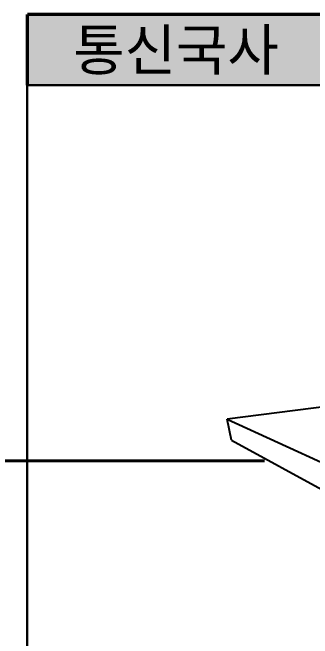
# Model space of a CAD drawing. Extents: x 36 to 402, y 15 to 266.
# Drawn here: x 210.03 to 231.51, y 101.95 to 146.78 of the extents above; entities that cross this region are included whole.
import ezdxf

# ---------------------------------------------------------------- set-up
doc = ezdxf.new("R2010")
doc.units = 0
doc.header["$MEASUREMENT"] = 0
doc.layers.get('0').update_dxf_attribs({"linetype": 'CONTINUOUS'})
for name, color, linetype in [('0-도로', 7, 'CONTINUOUS'), ('DETL', 7, 'CONTINUOUS'), ('U-CITY-BORD-TEXT', 7, 'CONTINUOUS')]:
    doc.layers.add(name, color=color, linetype=linetype)
doc.styles.add('bord', font='')
doc.styles.get('bord').set_extended_font_data('GulimChe')

# ---------------------------------------------------------------- blocks, each defined once
blk = doc.blocks.new('Router4')
for p, q in [((-306.1, 259.7), (-820.6, 193.1)), ((-820.6, 193.1), (-325.7, -33.4)), ((-807.8, 129), (-820.6, 193.1)), ((-807.8, 129), (-413.3, -86.5))]:
    blk.add_line(p, q)

msp = doc.modelspace()

# ---------------------------------------------------------------- hatches: boundary and pattern name
at = {"layer": '0-도로'}
h = msp.add_hatch(color=52, dxfattribs=at)
h.dxf.hatch_style = 2
h.paths.add_polyline_path([(245.707, 146.658), (211.086, 146.658), (211.086, 141.57), (249.28, 141.57)])
h.paths.add_polyline_path([(247.765, 146.691), (246.742, 146.691), (250.293, 141.625), (251.316, 141.625)])
h.paths.add_polyline_path([(249.762, 146.691), (248.738, 146.691), (252.289, 141.625), (253.313, 141.625)])
h.paths.add_polyline_path([(251.771, 146.691), (250.748, 146.691), (254.298, 141.625), (255.322, 141.625)])

# ---------------------------------------------------------------- linework, layer by layer
at = {"color": 1, "lineweight": 40, "ltscale": 0.05}
msp.add_lwpolyline([(186.28, 114.679), (228.074, 114.679)], dxfattribs=at)
at = {"layer": 'U-CITY-BORD-TEXT', "const_width": 0.237}
for points in [[(211.086, 146.658), (245.707, 146.658)], [(211.086, 141.57), (211.086, 146.658)]]:
    msp.add_lwpolyline(points, dxfattribs=at)
at = {"layer": 'U-CITY-BORD-TEXT', "const_width": 0.165}
msp.add_lwpolyline([(357.496, 141.57), (357.496, 97.394), (211.086, 97.394), (211.086, 141.57), (357.496, 141.57)], close=True, dxfattribs=at)

# ---------------------------------------------------------------- block references
at = {"layer": 'DETL', "xscale": 0.02323838810778858, "yscale": 0.02323838810778858, "zscale": 0.02323838810778858}
msp.add_blockref('Router4', (244.477, 113.159), dxfattribs=at)

# ---------------------------------------------------------------- texts
at = {"layer": 'U-CITY-BORD-TEXT', "color": 7, "true_color": 0xffffff, "style": 'bord'}
msp.add_text('통신국사', height=2.933, dxfattribs=at).set_placement((214.376, 142.635))

doc.saveas('drawing.dxf')
